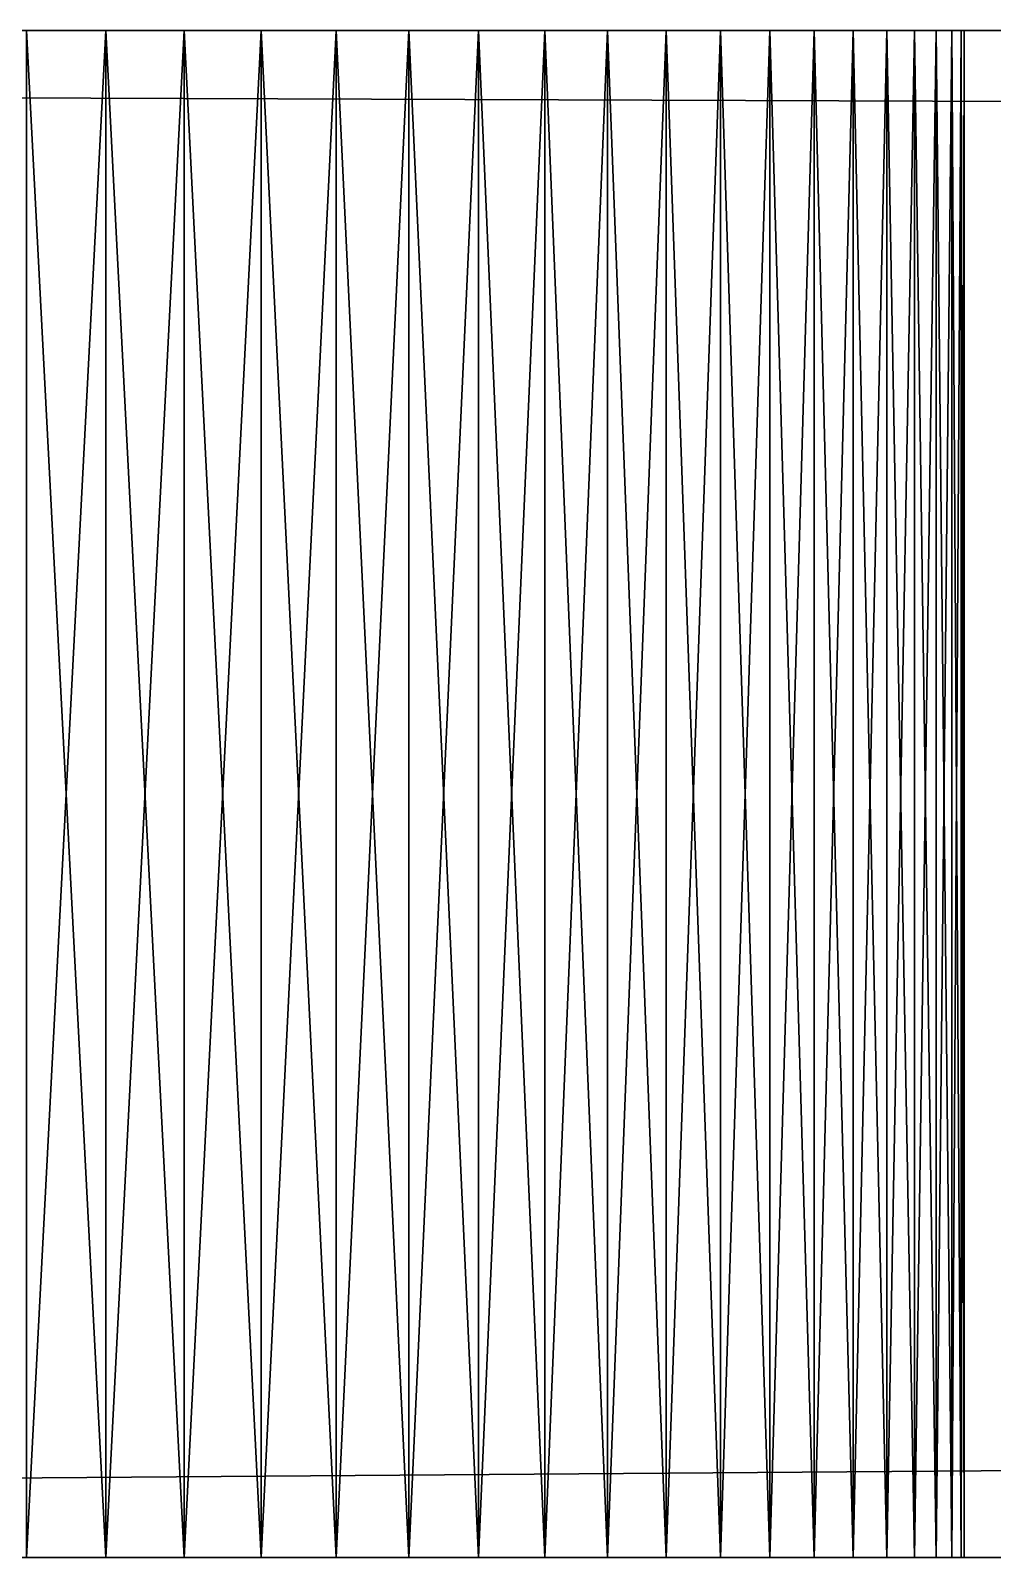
# Model space of a CAD drawing. Extents: x -23465 to -21665, y -4615 to -3990.
# Drawn here: x -23372.63 to -23368.85, y -4521.38 to -4515.38 of the extents above; entities that cross this region are included whole.
import ezdxf

# ---------------------------------------------------------------- set-up
doc = ezdxf.new("R2010")
doc.units = 0
doc.header["$MEASUREMENT"] = 0
doc.layers.get('0').update_dxf_attribs({"linetype": 'CONTINUOUS'})
doc.layers.add('ARCHITEKTURA_OBECN_', color=7, linetype='CONTINUOUS')

# ---------------------------------------------------------------- blocks, each defined once
blk = doc.blocks.new('*X6')
at = {"layer": 'ARCHITEKTURA_OBECN_', "color": 0, "linetype": 'Continuous'}
mesh = blk.add_polyface(dxfattribs=at)
corners = [(-23428.9588, -4515.3807, -234.4837), (-23376.5228, -4515.3807, -232.6678), (-23376.6543, -4515.3807, -232.953), (-23376.763, -4515.3807, -233.2477), (-23376.8483, -4515.3807, -233.5499), (-23376.9095, -4515.3807, -233.858), (-23376.9465, -4515.3807, -234.1699), (-23376.9588, -4515.3807, -234.4837), (-23429.3948, -4515.3807, -236.2997), (-23429.2633, -4515.3807, -236.0145), (-23429.1546, -4515.3807, -235.7198), (-23429.0693, -4515.3807, -235.4175), (-23429.008, -4515.3807, -235.1095), (-23428.9711, -4515.3807, -234.7976), (-23429.9172, -4515.3807, -237.0815), (-23429.7227, -4515.3807, -236.8349), (-23376.9465, -4515.3807, -234.7976), (-23429.5482, -4515.3807, -236.5737), (-23376.9095, -4515.3807, -235.1095), (-23430.361, -4515.3807, -237.5254), (-23376.8483, -4515.3807, -235.4175), (-23376.763, -4515.3807, -235.7198), (-23450.9588, -4515.3807, -254.4837), (-23376.6543, -4515.3807, -236.0145), (-23376.5228, -4515.3807, -236.2997), (-23376.3693, -4515.3807, -236.5737), (-23376.1949, -4515.3807, -236.8349), (-23376.0004, -4515.3807, -237.0815), (-23375.7872, -4515.3807, -237.3122), (-23375.5566, -4515.3807, -237.5254), (-23375.3099, -4515.3807, -237.7198), (-23375.0488, -4515.3807, -237.8943), (-23374.7748, -4515.3807, -238.0478), (-23374.4895, -4515.3807, -238.1792), (-23374.1949, -4515.3807, -238.288), (-23373.8926, -4515.3807, -238.3732), (-23373.5845, -4515.3807, -238.4345), (-23373.2726, -4515.3807, -238.4714), (-23372.9588, -4515.3807, -238.4837), (-23372.645, -4515.3807, -238.4714), (-23372.3331, -4515.3807, -238.4345), (-23372.025, -4515.3807, -238.3732), (-23374.7748, -4515.3807, -230.9197), (-23375.0488, -4515.3807, -231.0732), (-23415.9588, -4515.3807, -216.4837), (-23375.3099, -4515.3807, -231.2477), (-23375.5566, -4515.3807, -231.4421), (-23375.7872, -4515.3807, -231.6553), (-23376.0004, -4515.3807, -231.8859), (-23376.1949, -4515.3807, -232.1326), (-23376.3693, -4515.3807, -232.3937)]
mesh.append_faces([[corners[k] for k in face] for face in [(1, 0, 44)]], dxfattribs={"vtx0": -1, "vtx1": -1, "vtx2": -1, "color": 0})
mesh.append_faces([[corners[k] for k in face] for face in [(0, 1, 2), (7, 8, 9), (0, 6, 7), (8, 7, 16)]], dxfattribs={"vtx0": -1, "vtx2": -1, "color": 0})
mesh.append_faces([[corners[k] for k in face] for face in [(2, 3, 0), (3, 4, 0), (4, 5, 0), (5, 6, 0), (9, 10, 7), (10, 11, 7), (11, 12, 7), (12, 13, 7), (13, 0, 7), (14, 15, 16), (15, 17, 16), (17, 8, 16), (16, 18, 19), (18, 20, 19), (20, 21, 22), (21, 23, 22), (23, 24, 22), (24, 25, 22), (25, 26, 22), (26, 27, 22), (27, 28, 22), (28, 29, 22), (29, 30, 22), (30, 31, 22), (31, 32, 22), (32, 33, 22), (33, 34, 22), (34, 35, 22), (35, 36, 22), (36, 37, 22), (37, 38, 22), (38, 39, 22), (39, 40, 22), (40, 41, 22), (42, 43, 44), (43, 45, 44), (45, 46, 44), (46, 47, 44), (47, 48, 44), (48, 49, 44), (49, 50, 44), (50, 1, 44)]], dxfattribs={"vtx1": -1, "vtx2": -1, "color": 0})
mesh = blk.add_polyface(dxfattribs=at)
corners = [(-22584.9588, -4515.3807, -216.4837), (-23450.9588, -4515.3807, -254.4837), (-23372.025, -4515.3807, -238.3732), (-23371.7227, -4515.3807, -238.288), (-23371.4281, -4515.3807, -238.1792), (-23371.1428, -4515.3807, -238.0478), (-23370.8688, -4515.3807, -237.8943), (-23370.6076, -4515.3807, -237.7198), (-23370.361, -4515.3807, -237.5254), (-23370.1304, -4515.3807, -237.3122), (-23369.9172, -4515.3807, -237.0815), (-23369.7227, -4515.3807, -236.8349), (-23369.5482, -4515.3807, -236.5737), (-23369.3948, -4515.3807, -236.2997), (-23369.2633, -4515.3807, -236.0145), (-23369.1546, -4515.3807, -235.7198), (-23369.0693, -4515.3807, -235.4175), (-23369.008, -4515.3807, -235.1095), (-23368.9711, -4515.3807, -234.7976), (-23368.9588, -4515.3807, -234.4837), (-23368.9711, -4515.3807, -234.1699), (-23369.008, -4515.3807, -233.858), (-23369.0693, -4515.3807, -233.5499), (-23369.1546, -4515.3807, -233.2477), (-23369.2633, -4515.3807, -232.953), (-23369.3948, -4515.3807, -232.6678), (-23369.5482, -4515.3807, -232.3937), (-23369.7227, -4515.3807, -232.1326), (-23369.9172, -4515.3807, -231.8859), (-23370.1304, -4515.3807, -231.6553), (-23370.361, -4515.3807, -231.4421), (-23370.6076, -4515.3807, -231.2477), (-23370.8688, -4515.3807, -231.0732), (-23371.1428, -4515.3807, -230.9197), (-23371.4281, -4515.3807, -230.7882), (-23371.7227, -4515.3807, -230.6795), (-23372.025, -4515.3807, -230.5943), (-23415.9588, -4515.3807, -216.4837), (-23372.3331, -4515.3807, -230.533), (-23372.645, -4515.3807, -230.4961), (-23372.9588, -4515.3807, -230.4837), (-23373.2726, -4515.3807, -230.4961), (-23373.5845, -4515.3807, -230.533), (-23373.8926, -4515.3807, -230.5943), (-23374.1949, -4515.3807, -230.6795), (-23374.4895, -4515.3807, -230.7882), (-23374.7748, -4515.3807, -230.9197), (-23415.9588, -4515.3807, -214.4837), (-22584.9588, -4515.3807, -214.4837)]
mesh.append_faces([[corners[k] for k in face] for face in [(0, 1, 2), (36, 37, 0)]], dxfattribs={"vtx0": -1, "vtx1": -1, "vtx2": -1, "color": 0})
mesh.append_faces([[corners[k] for k in face] for face in [(2, 3, 0), (3, 4, 0), (4, 5, 0), (5, 6, 0), (6, 7, 0), (7, 8, 0), (8, 9, 0), (9, 10, 0), (10, 11, 0), (11, 12, 0), (12, 13, 0), (13, 14, 0), (14, 15, 0), (15, 16, 0), (16, 17, 0), (17, 18, 0), (18, 19, 0), (19, 20, 0), (20, 21, 0), (21, 22, 0), (22, 23, 0), (23, 24, 0), (24, 25, 0), (25, 26, 0), (26, 27, 0), (27, 28, 0), (28, 29, 0), (29, 30, 0), (30, 31, 0), (31, 32, 0), (32, 33, 0), (33, 34, 0), (34, 35, 0), (35, 36, 0), (36, 38, 37), (38, 39, 37), (39, 40, 37), (40, 41, 37), (41, 42, 37), (42, 43, 37), (43, 44, 37), (44, 45, 37), (45, 46, 37), (37, 47, 0)]], dxfattribs={"vtx1": -1, "vtx2": -1, "color": 0})
mesh.append_faces([[corners[k] for k in face] for face in [(47, 48, 0)]], dxfattribs={"vtx2": -1, "color": 0})
mesh = blk.add_polyface(dxfattribs=at)
corners = [(-21756.025, -4515.3807, -230.5943), (-21756.3331, -4515.3807, -230.533), (-21713.9588, -4515.3807, -214.4837), (-21756.645, -4515.3807, -230.4961), (-21756.9588, -4515.3807, -230.4837), (-21757.2726, -4515.3807, -230.4961), (-21757.5845, -4515.3807, -230.533), (-21757.8926, -4515.3807, -230.5943), (-21758.1949, -4515.3807, -230.6795), (-22544.9588, -4515.3807, -214.4837), (-21758.4895, -4515.3807, -230.7882), (-21758.7748, -4515.3807, -230.9197), (-21759.0488, -4515.3807, -231.0732), (-21759.3099, -4515.3807, -231.2477), (-21759.5566, -4515.3807, -231.4421), (-21759.7872, -4515.3807, -231.6553), (-21760.0004, -4515.3807, -231.8859), (-21760.1949, -4515.3807, -232.1326), (-21760.3693, -4515.3807, -232.3937), (-21760.5228, -4515.3807, -232.6678), (-21760.6543, -4515.3807, -232.953), (-21760.763, -4515.3807, -233.2477), (-21760.8483, -4515.3807, -233.5499), (-21760.9095, -4515.3807, -233.858), (-21760.9465, -4515.3807, -234.1699), (-22584.9588, -4515.3807, -216.4837), (-22544.9588, -4515.3807, -216.4837), (-23450.9588, -4515.3807, -254.4837), (-21760.9588, -4515.3807, -234.4837), (-21760.9465, -4515.3807, -234.7976), (-21760.9095, -4515.3807, -235.1095), (-21760.8483, -4515.3807, -235.4175), (-21760.763, -4515.3807, -235.7198), (-21760.6543, -4515.3807, -236.0145), (-21760.5228, -4515.3807, -236.2997), (-21760.3693, -4515.3807, -236.5737), (-21760.1949, -4515.3807, -236.8349), (-21760.0004, -4515.3807, -237.0815), (-21759.7872, -4515.3807, -237.3122), (-21759.5566, -4515.3807, -237.5254), (-21759.3099, -4515.3807, -237.7198), (-21759.0488, -4515.3807, -237.8943), (-21758.7748, -4515.3807, -238.0478), (-21758.4895, -4515.3807, -238.1792), (-21758.1949, -4515.3807, -238.288), (-21757.8926, -4515.3807, -238.3732), (-21757.5845, -4515.3807, -238.4345), (-21757.2726, -4515.3807, -238.4714), (-21678.9588, -4515.3807, -254.4837)]
mesh.append_faces([[corners[k] for k in face] for face in [(26, 28, 27)]], dxfattribs={"vtx0": -1, "vtx1": -1, "vtx2": -1, "color": 0})
mesh.append_faces([[corners[k] for k in face] for face in [(9, 24, 28), (47, 48, 27)]], dxfattribs={"vtx0": -1, "vtx2": -1, "color": 0})
mesh.append_faces([[corners[k] for k in face] for face in [(0, 1, 2), (1, 3, 2), (3, 4, 2), (4, 5, 2), (5, 6, 2), (6, 7, 2), (7, 8, 2), (9, 2, 8), (8, 10, 9), (10, 11, 9), (11, 12, 9), (12, 13, 9), (13, 14, 9), (14, 15, 9), (15, 16, 9), (16, 17, 9), (17, 18, 9), (18, 19, 9), (19, 20, 9), (20, 21, 9), (21, 22, 9), (22, 23, 9), (23, 24, 9), (25, 26, 27), (26, 9, 28), (28, 29, 27), (29, 30, 27), (30, 31, 27), (31, 32, 27), (32, 33, 27), (33, 34, 27), (34, 35, 27), (35, 36, 27), (36, 37, 27), (37, 38, 27), (38, 39, 27), (39, 40, 27), (40, 41, 27), (41, 42, 27), (42, 43, 27), (43, 44, 27), (44, 45, 27), (45, 46, 27), (46, 47, 27)]], dxfattribs={"vtx1": -1, "vtx2": -1, "color": 0})
mesh = blk.add_polyface(dxfattribs=at)
corners = [(-23450.9588, -4515.3807, -254.4837), (-21678.9588, -4515.3807, -254.4837), (-21678.9588, -4521.3807, -254.4837), (-23450.9588, -4521.3807, -254.4837)]
mesh.append_faces([[corners[k] for k in face] for face in [(3, 0, 2)]], dxfattribs={"vtx1": -1, "color": 0})
mesh.append_faces([[corners[k] for k in face] for face in [(0, 1, 2)]], dxfattribs={"vtx2": -1, "color": 0})
mesh = blk.add_polyface(dxfattribs=at)
corners = [(-22584.9588, -4515.3807, -214.4837), (-23415.9588, -4515.3807, -214.4837), (-23415.9588, -4521.3807, -214.4837), (-22584.9588, -4521.3807, -214.4837)]
mesh.append_faces([[corners[k] for k in face] for face in [(3, 0, 2)]], dxfattribs={"vtx1": -1, "color": 0})
mesh.append_faces([[corners[k] for k in face] for face in [(0, 1, 2)]], dxfattribs={"vtx2": -1, "color": 0})
mesh = blk.add_polyface(dxfattribs=at)
corners = [(-23372.645, -4521.3807, -230.4961), (-23372.645, -4515.3807, -230.4961), (-23372.3331, -4515.3807, -230.533), (-23372.3331, -4521.3807, -230.533)]
mesh.append_faces([[corners[k] for k in face] for face in [(3, 0, 2)]], dxfattribs={"vtx1": -1, "color": 0})
mesh.append_faces([[corners[k] for k in face] for face in [(0, 1, 2)]], dxfattribs={"vtx2": -1, "color": 0})
mesh = blk.add_polyface(dxfattribs=at)
corners = [(-23372.3331, -4521.3807, -238.4345), (-23372.3331, -4515.3807, -238.4345), (-23372.645, -4515.3807, -238.4714), (-23372.645, -4521.3807, -238.4714)]
mesh.append_faces([[corners[k] for k in face] for face in [(3, 0, 2)]], dxfattribs={"vtx1": -1, "color": 0})
mesh.append_faces([[corners[k] for k in face] for face in [(0, 1, 2)]], dxfattribs={"vtx2": -1, "color": 0})
mesh = blk.add_polyface(dxfattribs=at)
corners = [(-23372.3331, -4521.3807, -230.533), (-23372.3331, -4515.3807, -230.533), (-23372.025, -4515.3807, -230.5943), (-23372.025, -4521.3807, -230.5943)]
mesh.append_faces([[corners[k] for k in face] for face in [(3, 0, 2)]], dxfattribs={"vtx1": -1, "color": 0})
mesh.append_faces([[corners[k] for k in face] for face in [(0, 1, 2)]], dxfattribs={"vtx2": -1, "color": 0})
mesh = blk.add_polyface(dxfattribs=at)
corners = [(-23372.025, -4521.3807, -238.3732), (-23372.025, -4515.3807, -238.3732), (-23372.3331, -4515.3807, -238.4345), (-23372.3331, -4521.3807, -238.4345)]
mesh.append_faces([[corners[k] for k in face] for face in [(3, 0, 2)]], dxfattribs={"vtx1": -1, "color": 0})
mesh.append_faces([[corners[k] for k in face] for face in [(0, 1, 2)]], dxfattribs={"vtx2": -1, "color": 0})
mesh = blk.add_polyface(dxfattribs=at)
corners = [(-23372.025, -4521.3807, -230.5943), (-23372.025, -4515.3807, -230.5943), (-23371.7227, -4515.3807, -230.6795), (-23371.7227, -4521.3807, -230.6795)]
mesh.append_faces([[corners[k] for k in face] for face in [(3, 0, 2)]], dxfattribs={"vtx1": -1, "color": 0})
mesh.append_faces([[corners[k] for k in face] for face in [(0, 1, 2)]], dxfattribs={"vtx2": -1, "color": 0})
mesh = blk.add_polyface(dxfattribs=at)
corners = [(-23371.7227, -4521.3807, -238.288), (-23371.7227, -4515.3807, -238.288), (-23372.025, -4515.3807, -238.3732), (-23372.025, -4521.3807, -238.3732)]
mesh.append_faces([[corners[k] for k in face] for face in [(3, 0, 2)]], dxfattribs={"vtx1": -1, "color": 0})
mesh.append_faces([[corners[k] for k in face] for face in [(0, 1, 2)]], dxfattribs={"vtx2": -1, "color": 0})
mesh = blk.add_polyface(dxfattribs=at)
corners = [(-23371.7227, -4521.3807, -230.6795), (-23371.7227, -4515.3807, -230.6795), (-23371.4281, -4515.3807, -230.7882), (-23371.4281, -4521.3807, -230.7882)]
mesh.append_faces([[corners[k] for k in face] for face in [(3, 0, 2)]], dxfattribs={"vtx1": -1, "color": 0})
mesh.append_faces([[corners[k] for k in face] for face in [(0, 1, 2)]], dxfattribs={"vtx2": -1, "color": 0})
mesh = blk.add_polyface(dxfattribs=at)
corners = [(-23371.4281, -4521.3807, -238.1792), (-23371.4281, -4515.3807, -238.1792), (-23371.7227, -4515.3807, -238.288), (-23371.7227, -4521.3807, -238.288)]
mesh.append_faces([[corners[k] for k in face] for face in [(3, 0, 2)]], dxfattribs={"vtx1": -1, "color": 0})
mesh.append_faces([[corners[k] for k in face] for face in [(0, 1, 2)]], dxfattribs={"vtx2": -1, "color": 0})
mesh = blk.add_polyface(dxfattribs=at)
corners = [(-23371.4281, -4521.3807, -230.7882), (-23371.4281, -4515.3807, -230.7882), (-23371.1428, -4515.3807, -230.9197), (-23371.1428, -4521.3807, -230.9197)]
mesh.append_faces([[corners[k] for k in face] for face in [(3, 0, 2)]], dxfattribs={"vtx1": -1, "color": 0})
mesh.append_faces([[corners[k] for k in face] for face in [(0, 1, 2)]], dxfattribs={"vtx2": -1, "color": 0})
mesh = blk.add_polyface(dxfattribs=at)
corners = [(-23371.1428, -4521.3807, -238.0478), (-23371.1428, -4515.3807, -238.0478), (-23371.4281, -4515.3807, -238.1792), (-23371.4281, -4521.3807, -238.1792)]
mesh.append_faces([[corners[k] for k in face] for face in [(3, 0, 2)]], dxfattribs={"vtx1": -1, "color": 0})
mesh.append_faces([[corners[k] for k in face] for face in [(0, 1, 2)]], dxfattribs={"vtx2": -1, "color": 0})
mesh = blk.add_polyface(dxfattribs=at)
corners = [(-23371.1428, -4521.3807, -230.9197), (-23371.1428, -4515.3807, -230.9197), (-23370.8688, -4515.3807, -231.0732), (-23370.8688, -4521.3807, -231.0732)]
mesh.append_faces([[corners[k] for k in face] for face in [(3, 0, 2)]], dxfattribs={"vtx1": -1, "color": 0})
mesh.append_faces([[corners[k] for k in face] for face in [(0, 1, 2)]], dxfattribs={"vtx2": -1, "color": 0})
mesh = blk.add_polyface(dxfattribs=at)
corners = [(-23370.8688, -4521.3807, -237.8943), (-23370.8688, -4515.3807, -237.8943), (-23371.1428, -4515.3807, -238.0478), (-23371.1428, -4521.3807, -238.0478)]
mesh.append_faces([[corners[k] for k in face] for face in [(3, 0, 2)]], dxfattribs={"vtx1": -1, "color": 0})
mesh.append_faces([[corners[k] for k in face] for face in [(0, 1, 2)]], dxfattribs={"vtx2": -1, "color": 0})
mesh = blk.add_polyface(dxfattribs=at)
corners = [(-23370.8688, -4521.3807, -231.0732), (-23370.8688, -4515.3807, -231.0732), (-23370.6076, -4515.3807, -231.2477), (-23370.6076, -4521.3807, -231.2477)]
mesh.append_faces([[corners[k] for k in face] for face in [(3, 0, 2)]], dxfattribs={"vtx1": -1, "color": 0})
mesh.append_faces([[corners[k] for k in face] for face in [(0, 1, 2)]], dxfattribs={"vtx2": -1, "color": 0})
mesh = blk.add_polyface(dxfattribs=at)
corners = [(-23370.6076, -4521.3807, -237.7198), (-23370.6076, -4515.3807, -237.7198), (-23370.8688, -4515.3807, -237.8943), (-23370.8688, -4521.3807, -237.8943)]
mesh.append_faces([[corners[k] for k in face] for face in [(3, 0, 2)]], dxfattribs={"vtx1": -1, "color": 0})
mesh.append_faces([[corners[k] for k in face] for face in [(0, 1, 2)]], dxfattribs={"vtx2": -1, "color": 0})
mesh = blk.add_polyface(dxfattribs=at)
corners = [(-23370.6076, -4521.3807, -231.2477), (-23370.6076, -4515.3807, -231.2477), (-23370.361, -4515.3807, -231.4421), (-23370.361, -4521.3807, -231.4421)]
mesh.append_faces([[corners[k] for k in face] for face in [(3, 0, 2)]], dxfattribs={"vtx1": -1, "color": 0})
mesh.append_faces([[corners[k] for k in face] for face in [(0, 1, 2)]], dxfattribs={"vtx2": -1, "color": 0})
mesh = blk.add_polyface(dxfattribs=at)
corners = [(-23370.361, -4521.3807, -237.5254), (-23370.361, -4515.3807, -237.5254), (-23370.6076, -4515.3807, -237.7198), (-23370.6076, -4521.3807, -237.7198)]
mesh.append_faces([[corners[k] for k in face] for face in [(3, 0, 2)]], dxfattribs={"vtx1": -1, "color": 0})
mesh.append_faces([[corners[k] for k in face] for face in [(0, 1, 2)]], dxfattribs={"vtx2": -1, "color": 0})
mesh = blk.add_polyface(dxfattribs=at)
corners = [(-23370.361, -4521.3807, -231.4421), (-23370.361, -4515.3807, -231.4421), (-23370.1304, -4515.3807, -231.6553), (-23370.1304, -4521.3807, -231.6553)]
mesh.append_faces([[corners[k] for k in face] for face in [(3, 0, 2)]], dxfattribs={"vtx1": -1, "color": 0})
mesh.append_faces([[corners[k] for k in face] for face in [(0, 1, 2)]], dxfattribs={"vtx2": -1, "color": 0})
mesh = blk.add_polyface(dxfattribs=at)
corners = [(-23370.1304, -4521.3807, -237.3122), (-23370.1304, -4515.3807, -237.3122), (-23370.361, -4515.3807, -237.5254), (-23370.361, -4521.3807, -237.5254)]
mesh.append_faces([[corners[k] for k in face] for face in [(3, 0, 2)]], dxfattribs={"vtx1": -1, "color": 0})
mesh.append_faces([[corners[k] for k in face] for face in [(0, 1, 2)]], dxfattribs={"vtx2": -1, "color": 0})
mesh = blk.add_polyface(dxfattribs=at)
corners = [(-23370.1304, -4521.3807, -231.6553), (-23370.1304, -4515.3807, -231.6553), (-23369.9172, -4515.3807, -231.8859), (-23369.9172, -4521.3807, -231.8859)]
mesh.append_faces([[corners[k] for k in face] for face in [(3, 0, 2)]], dxfattribs={"vtx1": -1, "color": 0})
mesh.append_faces([[corners[k] for k in face] for face in [(0, 1, 2)]], dxfattribs={"vtx2": -1, "color": 0})
mesh = blk.add_polyface(dxfattribs=at)
corners = [(-23369.9172, -4521.3807, -237.0815), (-23369.9172, -4515.3807, -237.0815), (-23370.1304, -4515.3807, -237.3122), (-23370.1304, -4521.3807, -237.3122)]
mesh.append_faces([[corners[k] for k in face] for face in [(3, 0, 2)]], dxfattribs={"vtx1": -1, "color": 0})
mesh.append_faces([[corners[k] for k in face] for face in [(0, 1, 2)]], dxfattribs={"vtx2": -1, "color": 0})
mesh = blk.add_polyface(dxfattribs=at)
corners = [(-23369.9172, -4521.3807, -231.8859), (-23369.9172, -4515.3807, -231.8859), (-23369.7227, -4515.3807, -232.1326), (-23369.7227, -4521.3807, -232.1326)]
mesh.append_faces([[corners[k] for k in face] for face in [(3, 0, 2)]], dxfattribs={"vtx1": -1, "color": 0})
mesh.append_faces([[corners[k] for k in face] for face in [(0, 1, 2)]], dxfattribs={"vtx2": -1, "color": 0})
mesh = blk.add_polyface(dxfattribs=at)
corners = [(-23369.7227, -4521.3807, -236.8349), (-23369.7227, -4515.3807, -236.8349), (-23369.9172, -4515.3807, -237.0815), (-23369.9172, -4521.3807, -237.0815)]
mesh.append_faces([[corners[k] for k in face] for face in [(3, 0, 2)]], dxfattribs={"vtx1": -1, "color": 0})
mesh.append_faces([[corners[k] for k in face] for face in [(0, 1, 2)]], dxfattribs={"vtx2": -1, "color": 0})
mesh = blk.add_polyface(dxfattribs=at)
corners = [(-23369.7227, -4521.3807, -232.1326), (-23369.7227, -4515.3807, -232.1326), (-23369.5482, -4515.3807, -232.3937), (-23369.5482, -4521.3807, -232.3937)]
mesh.append_faces([[corners[k] for k in face] for face in [(3, 0, 2)]], dxfattribs={"vtx1": -1, "color": 0})
mesh.append_faces([[corners[k] for k in face] for face in [(0, 1, 2)]], dxfattribs={"vtx2": -1, "color": 0})
mesh = blk.add_polyface(dxfattribs=at)
corners = [(-23369.5482, -4521.3807, -236.5737), (-23369.5482, -4515.3807, -236.5737), (-23369.7227, -4515.3807, -236.8349), (-23369.7227, -4521.3807, -236.8349)]
mesh.append_faces([[corners[k] for k in face] for face in [(3, 0, 2)]], dxfattribs={"vtx1": -1, "color": 0})
mesh.append_faces([[corners[k] for k in face] for face in [(0, 1, 2)]], dxfattribs={"vtx2": -1, "color": 0})
mesh = blk.add_polyface(dxfattribs=at)
corners = [(-23369.5482, -4521.3807, -232.3937), (-23369.5482, -4515.3807, -232.3937), (-23369.3948, -4515.3807, -232.6678), (-23369.3948, -4521.3807, -232.6678)]
mesh.append_faces([[corners[k] for k in face] for face in [(3, 0, 2)]], dxfattribs={"vtx1": -1, "color": 0})
mesh.append_faces([[corners[k] for k in face] for face in [(0, 1, 2)]], dxfattribs={"vtx2": -1, "color": 0})
mesh = blk.add_polyface(dxfattribs=at)
corners = [(-23369.3948, -4521.3807, -236.2997), (-23369.3948, -4515.3807, -236.2997), (-23369.5482, -4515.3807, -236.5737), (-23369.5482, -4521.3807, -236.5737)]
mesh.append_faces([[corners[k] for k in face] for face in [(3, 0, 2)]], dxfattribs={"vtx1": -1, "color": 0})
mesh.append_faces([[corners[k] for k in face] for face in [(0, 1, 2)]], dxfattribs={"vtx2": -1, "color": 0})
mesh = blk.add_polyface(dxfattribs=at)
corners = [(-23369.3948, -4521.3807, -232.6678), (-23369.3948, -4515.3807, -232.6678), (-23369.2633, -4515.3807, -232.953), (-23369.2633, -4521.3807, -232.953)]
mesh.append_faces([[corners[k] for k in face] for face in [(3, 0, 2)]], dxfattribs={"vtx1": -1, "color": 0})
mesh.append_faces([[corners[k] for k in face] for face in [(0, 1, 2)]], dxfattribs={"vtx2": -1, "color": 0})
mesh = blk.add_polyface(dxfattribs=at)
corners = [(-23369.2633, -4521.3807, -236.0145), (-23369.2633, -4515.3807, -236.0145), (-23369.3948, -4515.3807, -236.2997), (-23369.3948, -4521.3807, -236.2997)]
mesh.append_faces([[corners[k] for k in face] for face in [(3, 0, 2)]], dxfattribs={"vtx1": -1, "color": 0})
mesh.append_faces([[corners[k] for k in face] for face in [(0, 1, 2)]], dxfattribs={"vtx2": -1, "color": 0})
mesh = blk.add_polyface(dxfattribs=at)
corners = [(-23369.2633, -4521.3807, -232.953), (-23369.2633, -4515.3807, -232.953), (-23369.1546, -4515.3807, -233.2477), (-23369.1546, -4521.3807, -233.2477)]
mesh.append_faces([[corners[k] for k in face] for face in [(3, 0, 2)]], dxfattribs={"vtx1": -1, "color": 0})
mesh.append_faces([[corners[k] for k in face] for face in [(0, 1, 2)]], dxfattribs={"vtx2": -1, "color": 0})
mesh = blk.add_polyface(dxfattribs=at)
corners = [(-23369.1546, -4521.3807, -235.7198), (-23369.1546, -4515.3807, -235.7198), (-23369.2633, -4515.3807, -236.0145), (-23369.2633, -4521.3807, -236.0145)]
mesh.append_faces([[corners[k] for k in face] for face in [(3, 0, 2)]], dxfattribs={"vtx1": -1, "color": 0})
mesh.append_faces([[corners[k] for k in face] for face in [(0, 1, 2)]], dxfattribs={"vtx2": -1, "color": 0})
mesh = blk.add_polyface(dxfattribs=at)
corners = [(-23369.1546, -4521.3807, -233.2477), (-23369.1546, -4515.3807, -233.2477), (-23369.0693, -4515.3807, -233.5499), (-23369.0693, -4521.3807, -233.5499)]
mesh.append_faces([[corners[k] for k in face] for face in [(3, 0, 2)]], dxfattribs={"vtx1": -1, "color": 0})
mesh.append_faces([[corners[k] for k in face] for face in [(0, 1, 2)]], dxfattribs={"vtx2": -1, "color": 0})
mesh = blk.add_polyface(dxfattribs=at)
corners = [(-23369.0693, -4521.3807, -235.4175), (-23369.0693, -4515.3807, -235.4175), (-23369.1546, -4515.3807, -235.7198), (-23369.1546, -4521.3807, -235.7198)]
mesh.append_faces([[corners[k] for k in face] for face in [(3, 0, 2)]], dxfattribs={"vtx1": -1, "color": 0})
mesh.append_faces([[corners[k] for k in face] for face in [(0, 1, 2)]], dxfattribs={"vtx2": -1, "color": 0})
mesh = blk.add_polyface(dxfattribs=at)
corners = [(-23369.0693, -4521.3807, -233.5499), (-23369.0693, -4515.3807, -233.5499), (-23369.008, -4515.3807, -233.858), (-23369.008, -4521.3807, -233.858)]
mesh.append_faces([[corners[k] for k in face] for face in [(3, 0, 2)]], dxfattribs={"vtx1": -1, "color": 0})
mesh.append_faces([[corners[k] for k in face] for face in [(0, 1, 2)]], dxfattribs={"vtx2": -1, "color": 0})
mesh = blk.add_polyface(dxfattribs=at)
corners = [(-23369.008, -4521.3807, -235.1095), (-23369.008, -4515.3807, -235.1095), (-23369.0693, -4515.3807, -235.4175), (-23369.0693, -4521.3807, -235.4175)]
mesh.append_faces([[corners[k] for k in face] for face in [(3, 0, 2)]], dxfattribs={"vtx1": -1, "color": 0})
mesh.append_faces([[corners[k] for k in face] for face in [(0, 1, 2)]], dxfattribs={"vtx2": -1, "color": 0})
mesh = blk.add_polyface(dxfattribs=at)
corners = [(-23369.008, -4521.3807, -233.858), (-23369.008, -4515.3807, -233.858), (-23368.9711, -4515.3807, -234.1699), (-23368.9711, -4521.3807, -234.1699)]
mesh.append_faces([[corners[k] for k in face] for face in [(3, 0, 2)]], dxfattribs={"vtx1": -1, "color": 0})
mesh.append_faces([[corners[k] for k in face] for face in [(0, 1, 2)]], dxfattribs={"vtx2": -1, "color": 0})
mesh = blk.add_polyface(dxfattribs=at)
corners = [(-23368.9711, -4521.3807, -234.7976), (-23368.9711, -4515.3807, -234.7976), (-23369.008, -4515.3807, -235.1095), (-23369.008, -4521.3807, -235.1095)]
mesh.append_faces([[corners[k] for k in face] for face in [(3, 0, 2)]], dxfattribs={"vtx1": -1, "color": 0})
mesh.append_faces([[corners[k] for k in face] for face in [(0, 1, 2)]], dxfattribs={"vtx2": -1, "color": 0})
mesh = blk.add_polyface(dxfattribs=at)
corners = [(-23368.9711, -4521.3807, -234.1699), (-23368.9711, -4515.3807, -234.1699), (-23368.9588, -4515.3807, -234.4837), (-23368.9588, -4521.3807, -234.4837)]
mesh.append_faces([[corners[k] for k in face] for face in [(3, 0, 2)]], dxfattribs={"vtx1": -1, "color": 0})
mesh.append_faces([[corners[k] for k in face] for face in [(0, 1, 2)]], dxfattribs={"vtx2": -1, "color": 0})
mesh = blk.add_polyface(dxfattribs=at)
corners = [(-23368.9588, -4521.3807, -234.4837), (-23368.9588, -4515.3807, -234.4837), (-23368.9711, -4515.3807, -234.7976), (-23368.9711, -4521.3807, -234.7976)]
mesh.append_faces([[corners[k] for k in face] for face in [(3, 0, 2)]], dxfattribs={"vtx1": -1, "color": 0})
mesh.append_faces([[corners[k] for k in face] for face in [(0, 1, 2)]], dxfattribs={"vtx2": -1, "color": 0})
mesh = blk.add_polyface(dxfattribs=at)
corners = [(-22584.9588, -4521.3807, -214.4837), (-23415.9588, -4521.3807, -214.4837), (-23415.9588, -4521.3807, -216.4837), (-23374.4895, -4521.3807, -230.7882), (-23374.1949, -4521.3807, -230.6795), (-23373.8926, -4521.3807, -230.5943), (-23373.5845, -4521.3807, -230.533), (-23373.2726, -4521.3807, -230.4961), (-23372.9588, -4521.3807, -230.4837), (-23372.645, -4521.3807, -230.4961), (-23372.3331, -4521.3807, -230.533), (-23372.025, -4521.3807, -230.5943), (-23371.7227, -4521.3807, -230.6795), (-23371.4281, -4521.3807, -230.7882), (-23371.1428, -4521.3807, -230.9197), (-23370.8688, -4521.3807, -231.0732), (-23370.6076, -4521.3807, -231.2477), (-23370.361, -4521.3807, -231.4421), (-23370.1304, -4521.3807, -231.6553), (-23369.9172, -4521.3807, -231.8859), (-23369.7227, -4521.3807, -232.1326), (-23369.5482, -4521.3807, -232.3937), (-23369.3948, -4521.3807, -232.6678), (-23369.2633, -4521.3807, -232.953), (-23369.1546, -4521.3807, -233.2477), (-23369.0693, -4521.3807, -233.5499), (-23369.008, -4521.3807, -233.858), (-23368.9711, -4521.3807, -234.1699), (-23368.9588, -4521.3807, -234.4837), (-22584.9588, -4521.3807, -216.4837), (-23368.9711, -4521.3807, -234.7976), (-23369.008, -4521.3807, -235.1095), (-23369.0693, -4521.3807, -235.4175), (-23369.1546, -4521.3807, -235.7198), (-23369.2633, -4521.3807, -236.0145), (-23369.3948, -4521.3807, -236.2997), (-23369.5482, -4521.3807, -236.5737), (-23369.7227, -4521.3807, -236.8349), (-23369.9172, -4521.3807, -237.0815), (-23370.1304, -4521.3807, -237.3122), (-23370.361, -4521.3807, -237.5254), (-23370.6076, -4521.3807, -237.7198), (-23370.8688, -4521.3807, -237.8943), (-23371.1428, -4521.3807, -238.0478), (-23371.4281, -4521.3807, -238.1792), (-23371.7227, -4521.3807, -238.288), (-23372.025, -4521.3807, -238.3732), (-23372.3331, -4521.3807, -238.4345), (-23372.645, -4521.3807, -238.4714), (-23450.9588, -4521.3807, -254.4837)]
mesh.append_faces([[corners[k] for k in face] for face in [(0, 2, 12), (48, 49, 29)]], dxfattribs={"vtx0": -1, "vtx1": -1, "vtx2": -1, "color": 0})
mesh.append_faces([[corners[k] for k in face] for face in [(28, 29, 0)]], dxfattribs={"vtx0": -1, "vtx2": -1, "color": 0})
mesh.append_faces([[corners[k] for k in face] for face in [(3, 4, 2), (4, 5, 2), (5, 6, 2), (6, 7, 2), (7, 8, 2), (8, 9, 2), (9, 10, 2), (10, 11, 2), (11, 12, 2), (12, 13, 0), (13, 14, 0), (14, 15, 0), (15, 16, 0), (16, 17, 0), (17, 18, 0), (18, 19, 0), (19, 20, 0), (20, 21, 0), (21, 22, 0), (22, 23, 0), (23, 24, 0), (24, 25, 0), (25, 26, 0), (26, 27, 0), (27, 28, 0), (28, 30, 29), (30, 31, 29), (31, 32, 29), (32, 33, 29), (33, 34, 29), (34, 35, 29), (35, 36, 29), (36, 37, 29), (37, 38, 29), (38, 39, 29), (39, 40, 29), (40, 41, 29), (41, 42, 29), (42, 43, 29), (43, 44, 29), (44, 45, 29), (45, 46, 29), (46, 47, 29), (47, 48, 29)]], dxfattribs={"vtx1": -1, "vtx2": -1, "color": 0})
mesh.append_faces([[corners[k] for k in face] for face in [(0, 1, 2)]], dxfattribs={"vtx2": -1, "color": 0})
mesh = blk.add_polyface(dxfattribs=at)
corners = [(-22544.9588, -4521.3807, -216.4837), (-21678.9588, -4521.3807, -254.4837), (-21757.8926, -4521.3807, -238.3732), (-21758.1949, -4521.3807, -238.288), (-21758.4895, -4521.3807, -238.1792), (-21758.7748, -4521.3807, -238.0478), (-21759.0488, -4521.3807, -237.8943), (-21759.3099, -4521.3807, -237.7198), (-21759.5566, -4521.3807, -237.5254), (-21759.7872, -4521.3807, -237.3122), (-21760.0004, -4521.3807, -237.0815), (-21760.1949, -4521.3807, -236.8349), (-21760.3693, -4521.3807, -236.5737), (-21760.5228, -4521.3807, -236.2997), (-21760.6543, -4521.3807, -236.0145), (-21760.763, -4521.3807, -235.7198), (-21760.8483, -4521.3807, -235.4175), (-21760.9095, -4521.3807, -235.1095), (-21760.9465, -4521.3807, -234.7976), (-21760.9588, -4521.3807, -234.4837), (-22544.9588, -4521.3807, -214.4837), (-21760.9465, -4521.3807, -234.1699), (-21760.9095, -4521.3807, -233.858), (-21760.8483, -4521.3807, -233.5499), (-21760.763, -4521.3807, -233.2477), (-21760.6543, -4521.3807, -232.953), (-21760.5228, -4521.3807, -232.6678), (-21760.3693, -4521.3807, -232.3937), (-21760.1949, -4521.3807, -232.1326), (-21760.0004, -4521.3807, -231.8859), (-21759.7872, -4521.3807, -231.6553), (-21759.5566, -4521.3807, -231.4421), (-21759.3099, -4521.3807, -231.2477), (-21759.0488, -4521.3807, -231.0732), (-21758.7748, -4521.3807, -230.9197), (-21758.4895, -4521.3807, -230.7882), (-21758.1949, -4521.3807, -230.6795), (-21757.8926, -4521.3807, -230.5943), (-21713.9588, -4521.3807, -214.4837), (-21757.5845, -4521.3807, -230.533), (-21757.2726, -4521.3807, -230.4961), (-21756.9588, -4521.3807, -230.4837), (-21756.645, -4521.3807, -230.4961), (-21756.3331, -4521.3807, -230.533), (-21756.025, -4521.3807, -230.5943), (-21755.7227, -4521.3807, -230.6795), (-21755.4281, -4521.3807, -230.7882), (-22584.9588, -4521.3807, -216.4837), (-23450.9588, -4521.3807, -254.4837)]
mesh.append_faces([[corners[k] for k in face] for face in [(0, 1, 2)]], dxfattribs={"vtx0": -1, "vtx1": -1, "vtx2": -1, "color": 0})
mesh.append_faces([[corners[k] for k in face] for face in [(19, 20, 0), (37, 38, 20), (47, 48, 1)]], dxfattribs={"vtx0": -1, "vtx2": -1, "color": 0})
mesh.append_faces([[corners[k] for k in face] for face in [(2, 3, 0), (3, 4, 0), (4, 5, 0), (5, 6, 0), (6, 7, 0), (7, 8, 0), (8, 9, 0), (9, 10, 0), (10, 11, 0), (11, 12, 0), (12, 13, 0), (13, 14, 0), (14, 15, 0), (15, 16, 0), (16, 17, 0), (17, 18, 0), (18, 19, 0), (19, 21, 20), (21, 22, 20), (22, 23, 20), (23, 24, 20), (24, 25, 20), (25, 26, 20), (26, 27, 20), (27, 28, 20), (28, 29, 20), (29, 30, 20), (30, 31, 20), (31, 32, 20), (32, 33, 20), (33, 34, 20), (34, 35, 20), (35, 36, 20), (36, 37, 20), (37, 39, 38), (39, 40, 38), (40, 41, 38), (41, 42, 38), (42, 43, 38), (43, 44, 38), (44, 45, 38), (45, 46, 38), (0, 47, 1)]], dxfattribs={"vtx1": -1, "vtx2": -1, "color": 0})

msp = doc.modelspace()

# ---------------------------------------------------------------- block references
at = {"linetype": 'Continuous'}
msp.add_blockref('*X6', (0, 0), dxfattribs=at)

doc.saveas('drawing.dxf')
